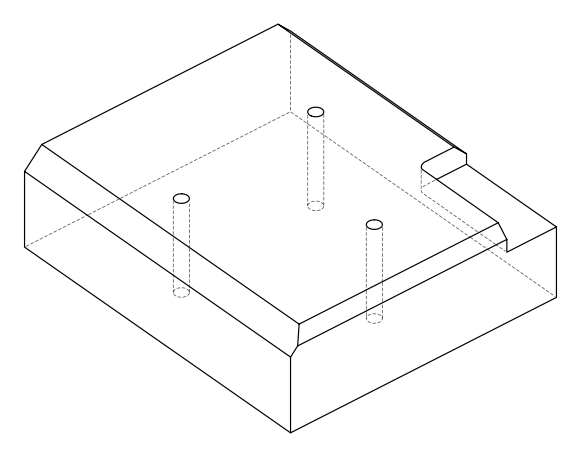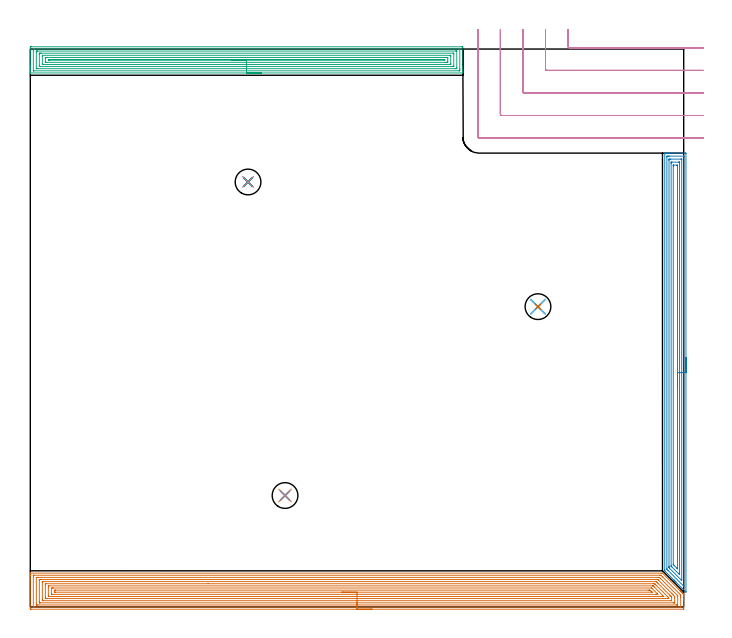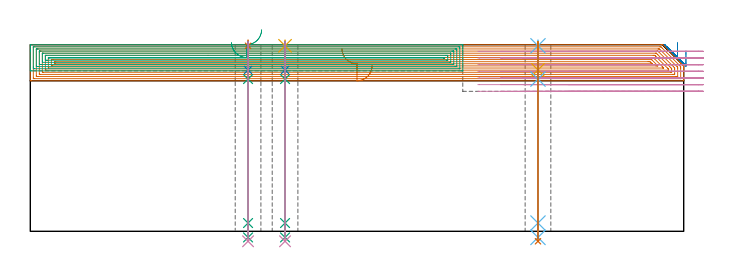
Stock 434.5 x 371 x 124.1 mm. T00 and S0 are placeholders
(PLAN: 16 operations, 11 tool changes, 75.5 min)
(1 AREA_MILL | FG_CHAMFER_SURFACE | UGT0205_001 | 31.31 min | 125125 mm3)
(2 AREA_MILL_1 | FG_CHAMFER_SURFACE_1 | UGT0205_001 | 11.73 min | 28793 mm3)
(3 AREA_MILL_2 | FG_CHAMFER_SURFACE_2 | UGT0205_001 | 16.31 min | 44685 mm3)
(4 MILL_CORNER_NOTCH_RECTANGULAR | CORNER_NOTCH_RECTANGULAR | UGT0201_094 | Follow Part, ap 5, ae 75% | 12.37 min | 312498 mm3)
(5 SPOT_DRILL | STEP1HOLE | NXT0321_9005460120000 | 0.03 min | 3 mm3)
(6 SPOT_DRILL_1 | STEP1HOLE_1 | NXT0321_9005460120000 | 0.03 min | 7 mm3)
(7 SPOT_DRILL_2 | STEP1HOLE_2 | NXT0321_9005460120000 | 0.03 min | 4 mm3)
(8 DRILL_BLIND_HOLE_INTO_CENTER | STEP1HOLE | NXT0301_083 | 0.08 min | 1502 mm3)
(9 GUN_DRILL_THROUGH_HOLE | STEP1HOLE | UGT0307_008 | 0.61 min | 10287 mm3)
(10 DRILL_TO_ENLARGE_THROUGH_HOLE | STEP1HOLE | UGT0301_242 | 0.53 min | 16648 mm3)
(11 DRILL_BLIND_HOLE_INTO_CENTER_1 | STEP1HOLE_1 | NXT0301_083 | 0.08 min | 1507 mm3)
(12 GUN_DRILL_THROUGH_HOLE_1 | STEP1HOLE_1 | UGT0307_008 | 0.61 min | 10278 mm3)
(13 DRILL_TO_ENLARGE_THROUGH_HOLE_1 | STEP1HOLE_1 | UGT0301_242 | 0.53 min | 16658 mm3)
(14 DRILL_BLIND_HOLE_INTO_CENTER_2 | STEP1HOLE_2 | NXT0301_083 | 0.08 min | 1511 mm3)
(15 GUN_DRILL_THROUGH_HOLE_2 | STEP1HOLE_2 | UGT0307_008 | 0.61 min | 10284 mm3)
(16 DRILL_TO_ENLARGE_THROUGH_HOLE_2 | STEP1HOLE_2 | UGT0301_242 | 0.53 min | 16645 mm3)
(TOOL UGT0205_001 | Chamfer Mill 20 x 3 x 45 deg. | D20 FL50 Z2)
(TOOL UGT0201_094 | End mill 20 mm | D20 FL38 Z4)
(TOOL NXT0321_9005460120000 | NC Spot Drill, 142deg, 12mm, Carbide, Uncoated | D12 PA142 FL30 Z2)
(TOOL NXT0301_083 | Carbide Drill 11.2mm [860.1-1120-056A1-MM 2214] | D11.2 PA140 FL72 Z2)
(TOOL UGT0307_008 | Gun Drill 11 mm | D11 PA130 FL24 Z1)
(TOOL UGT0301_242 | Twist Drill 17.1 mm | D17.1 PA118 FL130 Z2)
(OP 1 AREA_MILL)
G17 G21 G94 G90
T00 M6
G54
G17 G0 G90 X227.25 Y-1.5 S1061 M3
G43 Z134.1 H0
Z110.1
G94 G1 X227.212 Z109.228 F250.
X227.098 Z108.364
X226.909 Z107.512
X226.647 Z106.68
X226.313 Z105.874
X225.91 Z105.1
X225.442 Z104.364
X224.91 Z103.672
X224.321 Z103.029
X223.678 Z102.44
X222.986 Z101.908
X222.25 Z101.44
X221.476 Z101.037
X220.67 Z100.703
X219.838 Z100.441
X218.986 Z100.252
X218.122 Z100.138
X217.25 Z100.1
X0.618
X0.224 Y-1.496 Z100.102
X0.01 Y-1.492 Z100.106
X0. Y-1.275 Z100.322
Y18.736 Z120.331
Y21.117 Z122.712
Y21.795 Z123.394
Y22.119 Z123.718
X0.007 Y22.48 Z124.071
X0.009 Y22.497 Z124.088
X0.171 Y22.5 Z124.1
X419.589
X420.395 Y22.494 Z124.092
X420.454 Y22.446 Z124.046
X431.96 Y10.942 Z112.538
X432.096 Y10.805 Z112.403
X432.263 Y10.638 Z112.236
X432.402 Y10.5 Z112.096
X432.542 Y10.359 Z111.957
X432.701 Y10.2 Z111.798
X432.845 Y10.058 Z111.653
X432.989 Y9.912 Z111.51
X433.139 Y9.762 Z111.36
X433.287 Y9.615 Z111.211
X433.436 Y9.465 Z111.063
X433.577 Y9.324 Z110.922
X433.729 Y9.173 Z110.768
X433.882 Y9.019 Z110.617
X434.015 Y8.886 Z110.483
X434.172 Y8.73 Z110.325
X434.329 Y8.572 Z110.17
X434.49 Y8.411 Z110.008
X434.496 Y8.4 Z109.998
X434.5 Y8.392 Z109.989
Y8.34 Z109.939
Y7.639 Z109.238
Y6.961 Z108.556
Y5.737 Z107.334
Y5.191 Z106.786
Y4.58 Z106.175
Y-1.002 Z100.595
X434.498 Y-1.277 Z100.32
X434.49 Y-1.492 Z100.106
X434.274 Y-1.499 Z100.099
X217.25 Y-1.5 Z100.1
Y-0.086 Z101.514
X2.404 Y-0.085 Z101.515
X2.371
X2.01 Y-0.07 Z101.53
X2.006 Y0.039 Z101.639
X2.001 Y0.282 Z101.882
Y20.632 Z122.232
X2.008 Y21.033 Z122.633
X2.01 Y21.08 Z122.68
X2.029 Y21.082 Z122.682
X2.081 Y21.084 Z122.684
X2.189 Y21.085 Z122.685
X2.404 Y21.086 Z122.686
X418.728 Y21.085 Z122.685
X419.158 Y21.079 Z122.679
X419.371 Y21.067 Z122.667
X419.589 Y20.857 Z122.457
X420.218 Y20.232 Z121.832
X420.482 Y19.968 Z121.568
X432.096 Y8.354 Z109.954
X432.347 Y8.097 Z109.697
X432.469 Y7.97 Z109.57
X432.49 Y7.846 Z109.446
X432.498 Y7.447 Z109.047
X432.499 Y6.961 Z108.561
X432.5 Y6.56 Z108.16
X432.499 Y0.368 Z101.968
X432.492 Y-0.033 Z101.567
X432.49 Y-0.08 Z101.52
X432.471 Y-0.082 Z101.518
X432.419 Y-0.084 Z101.516
X432.311 Y-0.085 Z101.515
X432.096 Y-0.086 Z101.514
X217.25
Y1.328 Z102.928
X5.084 Y1.329 Z102.929
X4.517 Y1.33 Z102.93
X4.191 Y1.333 Z102.933
X4.083 Y1.335 Z102.935
X4.01 Y1.343 Z102.943
X4.006 Y1.463 Z103.063
X4.002 Y1.652 Z103.252
X4. Y1.841 Z103.441
X4.001 Y19.536 Z121.136
X4.004 Y19.6 Z121.2
X4.01 Y19.649 Z121.249
X4.015 Y19.665 Z121.265
X4.029 Y19.666 Z121.266
X4.191 Y19.669 Z121.269
X4.758 Y19.671 Z121.271
X5.084
X417.476
X417.802 Y19.668 Z121.268
X418.129 Y19.664 Z121.264
X418.331 Y19.658 Z121.258
X418.696 Y19.305 Z120.905
X430.154 Y7.846 Z109.446
X430.309 Y7.689 Z109.289
X430.483 Y7.506 Z109.106
X430.494 Y7.15 Z108.75
X430.498 Y6.961 Z108.561
X430.5 Y6.772 Z108.372
X430.499 Y1.464 Z103.064
X430.496 Y1.4 Z103.
X430.49 Y1.351 Z102.951
X430.485 Y1.335 Z102.935
X430.471 Y1.334 Z102.934
X430.309 Y1.331 Z102.931
X429.742 Y1.329 Z102.929
X429.416 Y1.328 Z102.928
X217.25
Y2.743 Z104.343
X6.663
X6.114 Y2.745 Z104.345
X6.058 Y2.746 Z104.346
X6.02 Y2.749 Z104.349
X6.01 Y2.756 Z104.356
X6.008 Y2.778 Z104.378
X6.003 Y2.985 Z104.585
X6. Y3.4 Z105.
Y17.578 Z119.178
X6.004 Y18.009 Z119.609
X6.008 Y18.225 Z119.825
X6.01 Y18.247 Z119.847
X6.029 Y18.25 Z119.85
X6.088 Y18.254 Z119.854
X6.186 Y18.256 Z119.856
X6.871 Y18.257 Z119.857
X7.079
X416.223
X416.909 Y18.256 Z119.856
X417.12 Y18.254 Z119.854
X417.283 Y18.25 Z119.85
X417.624 Y17.921 Z119.521
X417.802 Y17.748 Z119.348
X426.736 Y8.816 Z110.416
X427.629 Y7.921 Z109.521
X427.7 Y7.846 Z109.446
X428.492 Y6.99 Z108.59
X428.496 Y6.961 Z108.561
X428.5 Y6.098 Z107.698
Y3.422 Z105.022
X428.496 Y2.99 Z104.59
X428.492 Y2.775 Z104.375
X428.49 Y2.753 Z104.353
X428.471 Y2.75 Z104.35
X428.412 Y2.746 Z104.346
X428.314 Y2.744 Z104.344
X427.629 Y2.743 Z104.343
X427.421
X217.25
Y4.157 Z105.757
X8.658
X8.012 Y4.164 Z105.764
X8.008 Y4.214 Z105.814
X8.005 Y4.307 Z105.907
X8. Y4.958 Z106.558
Y5.191 Z106.791
X8.001 Y16.693 Z118.293
X8.003 Y16.775 Z118.375
X8.006 Y16.815 Z118.415
X8.009 Y16.83 Z118.43
X8.054 Y16.836 Z118.436
X8.355 Y16.841 Z118.441
X8.507 Y16.843 Z118.443
X415.865 Y16.842 Z118.442
X416.016 Y16.841 Z118.441
X416.166 Y16.837 Z118.437
X416.257 Y16.833 Z118.433
X416.306 Y16.788 Z118.388
X416.405 Y16.693 Z118.293
X416.909 Y16.193 Z117.793
X417.293 Y15.809 Z117.409
X425.256 Y7.846 Z109.446
X425.842 Y7.255 Z108.855
X426.122 Y6.961 Z108.561
X426.37 Y6.692 Z108.292
X426.49 Y6.552 Z108.152
X426.494 Y6.472 Z108.072
X426.499 Y6.311 Z107.911
Y4.307 Z105.907
X426.497 Y4.225 Z105.825
X426.494 Y4.185 Z105.785
X426.491 Y4.17 Z105.77
X426.446 Y4.164 Z105.764
X426.145 Y4.159 Z105.759
X425.993 Y4.157 Z105.757
X217.25
Y5.571 Z107.171
X10.954 Y5.572 Z107.172
X10.444 Y5.574 Z107.174
X10.054 Y5.578 Z107.178
X10.01 Y5.582 Z107.182
X10.004 Y5.627 Z107.227
X10.001 Y6.076 Z107.676
X10. Y6.516 Z108.116
Y14.479 Z116.079
X10.002 Y14.924 Z116.524
X10.005 Y15.359 Z116.959
X10.01 Y15.42 Z117.02
X10.063 Y15.423 Z117.023
X10.189 Y15.426 Z117.026
X10.444 Y15.428 Z117.028
X118.22 Y15.429 Z117.029
X414.229
X414.614 Y15.428 Z117.028
X415.122 Y15.423 Z117.023
X415.193 Y15.422 Z117.022
X415.231 Y15.41 Z117.01
X415.269 Y15.374 Z116.974
X415.424 Y15.224 Z116.824
X415.728 Y14.924 Z116.524
X416.016 Y14.637 Z116.237
X423.691 Y6.961 Z108.561
X424.056 Y6.595 Z108.195
X424.311 Y6.331 Z107.931
X424.434 Y6.2 Z107.8
X424.49 Y6.137 Z107.737
X424.492 Y6.076 Z107.676
X424.495 Y5.641 Z107.241
X424.49 Y5.58 Z107.18
X424.437 Y5.577 Z107.177
X424.311 Y5.574 Z107.174
X424.056 Y5.572 Z107.172
X217.25 Y5.571 Z107.171
Y6.985 Z108.585
X12.206 Y6.986 Z108.586
X12.034 Y6.992 Z108.592
X12.01 Y7.048 Z108.648
X12.007 Y7.071 Z108.671
X12.001 Y7.188 Z108.788
Y13.154 Z114.754
X12.002 Y13.381 Z114.981
X12.009 Y13.612 Z115.212
X12.024 Y14.008 Z115.608
X12.231 Y14.014 Z115.614
X12.256
X413.795
X414.012 Y14.012 Z115.612
X414.12 Y14.01 Z115.61
X414.17 Y14.008 Z115.608
X414.229 Y13.964 Z115.564
X415.048 Y13.154 Z114.754
X415.122 Y13.081 Z114.681
X420.482 Y7.72 Z109.32
X421.129 Y7.062 Z108.662
X421.197 Y6.992 Z108.592
X421.11 Y6.99 Z108.59
X420.901 Y6.987 Z108.587
X420.482 Y6.985 Z108.585
X217.25
Y8.4 Z110.
X14.911
X14.349 Y8.403 Z110.003
X14.018 Y8.407 Z110.007
X14.001 Y8.73 Z110.33
X14. Y8.748 Z110.348
X14.001 Y12.286 Z113.886
X14.018 Y12.593 Z114.193
X14.579 Y12.598 Z114.198
X14.911 Y12.6 Z114.2
X15.47
X413.002
X413.085 Y12.599 Z114.199
X413.126 Y12.597 Z114.197
X413.142 Y12.594 Z114.194
X413.177 Y12.565 Z114.165
X413.336 Y12.416 Z114.016
X417.022 Y8.73 Z110.33
X417.132 Y8.617 Z110.217
X417.334 Y8.408 Z110.008
X417.238 Y8.404 Z110.004
X416.909 Y8.401 Z110.001
X416.35 Y8.4 Z110.
X416.016
X217.25
Y9.814 Z111.414
X16.698 Y9.815 Z111.415
X16.495 Y9.816 Z111.416
X16.013 Y9.821 Z111.421
X16.003 Y10.303 Z111.903
X16.004 Y10.5 Z112.1
X16.012 Y11.179 Z112.779
X16.698 Y11.185 Z112.785
X16.899 Y11.186 Z112.786
X410.856
X411.549 Y11.185 Z112.785
X411.752 Y11.184 Z112.784
X412.091 Y11.179 Z112.779
X412.442 Y10.851 Z112.451
X412.801 Y10.5 Z112.1
X413.336 Y9.968 Z111.568
X413.445 Y9.855 Z111.455
X413.462 Y9.835 Z111.435
X413.471 Y9.821 Z111.421
X413.459 Y9.82 Z111.42
X413.336 Y9.816 Z111.416
X413.135 Y9.814 Z111.414
X217.25
X216.378 Z111.452
X215.514 Z111.566
X214.662 Z111.754
X213.83 Z112.017
X213.024 Z112.351
X212.25 Z112.753
X211.514 Z113.222
X210.822 Z113.753
X210.179 Z114.343
X209.59 Z114.986
X209.058 Z115.678
X208.59 Z116.414
X208.187 Z117.188
X207.853 Z117.994
X207.591 Z118.826
X207.402 Z119.677
X207.288 Z120.542
X207.25 Z121.414
G0 Z134.1
M5
M2
(OP 2 AREA_MILL_1)
G17 G21 G94 G90
T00 M6
G54
G17 G0 G90 X436. Y165.85 S1061 M3
G43 Z134.1 H0
Z120.
G94 G1 Y165.812 Z119.128 F250.
Y165.698 Z118.264
Y165.509 Z117.412
Y165.247 Z116.58
Y164.913 Z115.774
Y164.51 Z115.
Y164.041 Z114.264
Y163.51 Z113.572
Y162.921 Z112.929
Y162.278 Z112.34
Y161.586 Z111.808
Y160.85 Z111.34
Y160.076 Z110.937
Y159.27 Z110.603
Y158.438 Z110.341
Y157.586 Z110.152
Y156.722 Z110.038
Y155.85 Z110.
Y9.909
X435.997 Y9.908 Z110.003
X435.816 Y10.084 Z110.183
X435.774 Y10.126 Z110.226
X429.555 Y16.344 Z116.443
X429.39 Y16.507 Z116.604
X429.23 Y16.668 Z116.767
X429.108 Y16.791 Z116.89
X428.95 Y16.948 Z117.045
X428.797 Y17.102 Z117.201
X428.661 Y17.238 Z117.337
X428.51 Y17.388 Z117.486
X428.363 Y17.536 Z117.635
X428.214 Y17.685 Z117.784
X428.069 Y17.829 Z117.926
X427.929 Y17.97 Z118.069
X427.767 Y18.132 Z118.231
X427.629 Y18.269 Z118.367
X422.343 Y23.556 Z123.656
X421.957 Y23.945 Z124.042
X421.907 Y23.999 Z124.092
X421.9 Y24.839 Z124.1
Y301.616
X421.901 Y301.794 Z124.09
X422.265 Y301.8 Z123.735
X422.5 Z123.5
X423.224 Z122.771
X424.467 Z121.53
X425.867 Z120.129
X435.557 Z110.441
X435.819 Y301.797 Z110.179
X435.992 Y301.79 Z110.006
X435.999 Y301.614 Z109.999
X436. Y155.85 Z110.
X434.586 Z111.414
X434.585 Y14.108 Z111.415
X434.583 Y13.815 Z111.417
X434.581 Y13.781 Z111.419
X434.58 Y13.78 Z111.42
X434.567 Y13.789 Z111.433
X434.525 Y13.827 Z111.475
X434.485 Y13.865 Z111.515
X434.242 Y14.108 Z111.758
X424.105 Y24.246 Z121.895
X423.517 Y24.839 Z122.483
X423.321 Y25.045 Z122.679
X423.315 Y25.734 Z122.685
Y299.289
X423.316 Y299.38 Z122.684
X423.321 Y299.772 Z122.679
X423.7 Y299.791 Z122.3
X424.105 Y299.797 Z121.895
X424.573 Y299.8 Z121.427
X424.986 Z121.014
X434.489 Y299.799 Z111.511
X434.523 Y299.797 Z111.477
X434.559 Y299.791 Z111.441
X434.579 Y299.786 Z111.421
X434.58 Y299.758 Z111.42
X434.585 Y299.473 Z111.415
X434.586 Y155.85 Z111.414
X433.172 Z112.828
X433.171 Y18.318 Z112.829
X433.168 Y17.685 Z112.832
X433.167 Y17.648 Z112.833
X433.166 Y17.645 Z112.834
X433.118 Y17.685 Z112.882
X432.914 Y17.886 Z113.086
X424.986 Y25.814 Z121.014
X424.788 Y26.02 Z121.212
X424.741 Y26.07 Z121.259
X424.736 Y26.193 Z121.264
X424.732 Y26.366 Z121.268
X424.729 Y26.628 Z121.271
Y26.889
Y296.959
X424.731 Y297.592 Z121.269
X424.733 Y297.722 Z121.267
X424.735 Y297.779 Z121.265
X424.789 Y297.792 Z121.211
X424.986 Y297.795 Z121.014
X425.662 Y297.8 Z120.338
X425.867 Z120.133
X432.71 Y297.799 Z113.29
X432.914 Y297.796 Z113.086
X433.118 Y297.79 Z112.882
X433.165 Y297.786 Z112.835
X433.167 Y297.748 Z112.833
X433.17 Y297.679 Z112.83
X433.171 Y297.592 Z112.829
X433.172 Y297.33 Z112.828
Y155.85
X431.757 Z114.243
X431.756 Y22.437 Z114.244
X431.755 Y22.156 Z114.245
X431.75 Y21.549 Z114.25
X431.152 Y22.101 Z114.848
X431.093 Y22.156 Z114.907
X426.621 Y26.628 Z119.379
X426.49 Y26.76 Z119.51
X426.219 Y27.04 Z119.781
X426.149 Y27.114 Z119.851
X426.147 Y27.128 Z119.853
X426.145 Y27.165 Z119.855
X426.143 Y27.242 Z119.857
Y294.909
X426.145 Y295.521 Z119.855
X426.149 Y295.728 Z119.851
X426.151 Y295.79 Z119.849
X426.2 Y295.793 Z119.8
X426.309 Y295.796 Z119.691
X426.748 Y295.8 Z119.252
X431.152 Z114.848
X431.591 Y295.796 Z114.409
X431.7 Y295.793 Z114.3
X431.748 Y295.79 Z114.252
X431.751 Y295.754 Z114.249
X431.753 Y295.656 Z114.247
X431.757 Y295.19 Z114.243
Y155.85
X430.343 Z115.657
Y25.661
X430.342 Y25.588 Z115.658
X430.337 Y25.443 Z115.663
X430.334 Y25.374 Z115.666
X430.316 Y25.389 Z115.684
X430.271 Y25.43 Z115.729
X429.965 Y25.734 Z116.035
X428.176 Y27.522 Z117.824
X427.629 Y28.073 Z118.371
X427.589 Y28.117 Z118.411
X427.571 Y28.139 Z118.429
X427.564 Y28.199 Z118.436
X427.559 Y28.344 Z118.441
X427.558 Y28.416 Z118.442
X427.557 Y293.266 Z118.443
X427.558 Y293.412 Z118.442
X427.562 Y293.704 Z118.438
X427.564 Y293.783 Z118.436
X427.569 Y293.791 Z118.431
X427.587 Y293.794 Z118.413
X427.629 Y293.797 Z118.371
X427.841 Y293.8 Z118.159
X429.602 Z116.398
X430.271 Y293.796 Z115.729
X430.315 Y293.794 Z115.685
X430.334 Y293.791 Z115.666
X430.337 Y293.631 Z115.663
X430.342 Y293.339 Z115.658
X430.343 Y293.194 Z115.657
Y293.121
Y155.85
Y154.978 Z115.695
Y154.113 Z115.809
Y153.262 Z115.998
Y152.43 Z116.26
Y151.624 Z116.594
Y150.85 Z116.997
Y150.114 Z117.465
Y149.422 Z117.996
Y148.779 Z118.586
Y148.19 Z119.229
Y147.658 Z119.921
Y147.19 Z120.657
Y146.787 Z121.431
Y146.453 Z122.237
Y146.191 Z123.069
Y146.002 Z123.92
Y145.888 Z124.785
Y145.85 Z125.657
G0 Z134.1
M5
M2
(OP 3 AREA_MILL_2)
G17 G21 G94 G90
T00 M6
G54
G17 G0 G90 X153.8 Y355.1 S1061 M3
G43 Z134.1 H0
G94 G1 X153.762 Z133.228 F250.
X153.648 Z132.363
X153.459 Z131.512
X153.197 Z130.68
X152.863 Z129.874
X152.46 Z129.1
X151.992 Z128.364
X151.46 Z127.672
X150.871 Z127.029
X150.228 Z126.44
X149.536 Z125.908
X148.8 Z125.44
X148.026 Z125.037
X147.22 Z124.703
X146.388 Z124.441
X145.537 Z124.252
X144.672 Z124.138
X143.8 Z124.1
X0.156
X0.01 Y355.102 Z124.088
X0.002 Y355.23 Z123.963
X0. Y355.363 Z123.836
Y355.741 Z123.458
Y356.353 Z122.842
Y358.411 Z120.786
Y358.981 Z120.213
Y359.572 Z119.623
Y371.838 Z107.359
X0.003 Y372.123 Z107.074
X0.01 Y372.492 Z106.705
X0.222 Y372.497 Z106.702
X0.602 Y372.5 Z106.7
X286.998 Y372.499 Z106.701
X287.378 Y372.497 Z106.702
X287.59 Y372.492 Z106.705
X287.6 Y372.123 Z107.074
Y358.981 Z120.213
Y357.535 Z121.662
Y356.353 Z122.842
Y355.741 Z123.458
Y355.363 Z123.836
X287.598 Y355.23 Z123.963
X287.59 Y355.102 Z124.088
X287.444 Y355.1 Z124.1
X143.8
Y356.514 Z122.686
X2.386 Y356.515 Z122.685
X2.221 Y356.516 Z122.684
X2.043 Y356.521 Z122.679
X2.009 Y356.523 Z122.677
X2.005 Y356.548 Z122.652
X2.002 Y356.575 Z122.625
X2. Y356.732 Z122.468
Y369.874 Z109.326
X2.003 Y370.371 Z108.829
X2.009 Y370.742 Z108.458
X2.032 Y371.079 Z108.121
X2.386 Y371.084 Z108.116
X2.551 Y371.085 Z108.115
X285.214
X285.379 Y371.084 Z108.116
X285.557 Y371.079 Z108.121
X285.591 Y371.077 Z108.123
X285.595 Y371.053 Z108.147
X285.598 Y371.025 Z108.175
X285.6 Y370.868 Z108.332
Y357.726 Z121.474
X285.597 Y357.229 Z121.971
X285.591 Y356.858 Z122.342
X285.568 Y356.521 Z122.679
X285.214 Y356.516 Z122.684
X285.049 Y356.515 Z122.685
X143.8 Y356.514 Z122.686
Y357.928 Z121.272
X5.063 Y357.929 Z121.271
X4.347 Y357.932 Z121.268
X4.171 Y357.936 Z121.264
X4.01 Y357.944 Z121.256
X4.005 Y358.105 Z121.095
X4.001 Y358.272 Z120.928
X4. Y368.786 Z110.414
X4.005 Y369.495 Z109.705
X4.007 Y369.656 Z109.544
X4.171 Y369.665 Z109.535
X4.884 Y369.67 Z109.53
X5.063 Y369.671 Z109.529
X282.537
X283.253 Y369.668 Z109.532
X283.429 Y369.664 Z109.536
X283.59 Y369.656 Z109.544
X283.595 Y369.495 Z109.705
X283.599 Y369.328 Z109.872
X283.6 Y358.814 Z120.386
X283.595 Y358.105 Z121.095
X283.593 Y357.944 Z121.256
X283.429 Y357.936 Z121.264
X282.716 Y357.93 Z121.27
X282.537 Y357.929 Z121.271
X143.8 Y357.928 Z121.272
Y359.343 Z119.857
X6.479
X6.128 Y359.347 Z119.853
X6.064 Y359.35 Z119.85
X6.01 Y359.358 Z119.842
X6. Y359.857 Z119.343
X6.001 Y367.743 Z111.457
X6.01 Y368.158 Z111.042
X6.018 Y368.251 Z110.949
X6.149 Y368.254 Z110.946
X6.324 Y368.256 Z110.944
X6.847 Y368.257 Z110.943
X7.215
X281.121
X281.472 Y368.253 Z110.947
X281.536 Y368.25 Z110.95
X281.59 Y368.242 Z110.958
X281.6 Y367.743 Z111.457
X281.599 Y359.857 Z119.343
X281.59 Y359.442 Z119.758
X281.582 Y359.349 Z119.851
X281.451 Y359.346 Z119.854
X281.276 Y359.344 Z119.856
X280.753 Y359.343 Z119.857
X280.385
X143.8
Y360.757 Z118.443
X8.608
X8.195 Y360.764 Z118.436
X8.01 Y360.775 Z118.425
X8.008 Y360.882 Z118.318
X8.001 Y361.353 Z117.847
Y365.99 Z113.21
X8.003 Y366.607 Z112.593
X8.01 Y366.816 Z112.384
X8.016 Y366.837 Z112.363
X8.036 Y366.839 Z112.361
X8.089 Y366.841 Z112.359
X8.198 Y366.842 Z112.358
X278.992 Y366.843 Z112.357
X279.405 Y366.836 Z112.364
X279.59 Y366.825 Z112.375
X279.593 Y366.718 Z112.482
X279.599 Y366.247 Z112.953
Y361.61 Z117.59
X279.597 Y360.993 Z118.207
X279.59 Y360.784 Z118.416
X279.584 Y360.763 Z118.437
X279.564 Y360.761 Z118.439
X279.511 Y360.759 Z118.441
X279.402 Y360.758 Z118.442
X143.8 Y360.757 Z118.443
Y362.171 Z117.029
X10.736
X10.416 Y362.173 Z117.027
X10.096 Y362.176 Z117.024
X10.014 Y362.178 Z117.022
X10.008 Y362.241 Z116.959
X10.003 Y362.35 Z116.85
X10.001 Y362.486 Z116.714
X10. Y364.647 Z114.553
X10.003 Y365.114 Z114.086
X10.006 Y365.318 Z113.882
X10.01 Y365.414 Z113.786
X10.102 Y365.422 Z113.778
X10.416 Y365.426 Z113.774
X10.988 Y365.429 Z113.771
X11.308
X276.864
X277.184 Y365.427 Z113.773
X277.504 Y365.424 Z113.776
X277.586 Y365.422 Z113.778
X277.592 Y365.359 Z113.841
X277.597 Y365.25 Z113.95
X277.599 Y365.114 Z114.086
X277.6 Y362.953 Z116.247
X277.597 Y362.486 Z116.714
X277.594 Y362.282 Z116.918
X277.59 Y362.186 Z117.014
X277.498 Y362.178 Z117.022
X277.184 Y362.174 Z117.026
X276.612 Y362.171 Z117.029
X276.292
X143.8
Y363.585 Z115.615
X12.865 Y363.586 Z115.614
X12.638 Y363.587 Z115.613
X12.201 Y363.592 Z115.608
X12.01 Y363.609 Z115.591
X12.004 Y363.8 Z115.4
X12.005 Y363.898 Z115.302
X12.01 Y363.995 Z115.205
X12.017 Y364.008 Z115.192
X12.037 Y364.011 Z115.189
X12.091 Y364.013 Z115.187
X12.201 Y364.014 Z115.186
X12.428 Y364.015 Z115.185
X274.735 Y364.014 Z115.186
X275.172 Y364.011 Z115.189
X275.399 Y364.008 Z115.192
X275.59 Y363.991 Z115.209
X275.596 Y363.8 Z115.4
X275.595 Y363.702 Z115.498
X275.59 Y363.605 Z115.595
X275.583 Y363.592 Z115.608
X275.563 Y363.589 Z115.611
X275.509 Y363.587 Z115.613
X275.399 Y363.586 Z115.614
X275.172 Y363.585 Z115.615
X143.8
X142.928 Z115.653
X142.064 Z115.767
X141.212 Z115.955
X140.38 Z116.218
X139.574 Z116.552
X138.8 Z116.954
X138.064 Z117.423
X137.372 Z117.954
X136.729 Z118.544
X136.14 Z119.187
X135.609 Z119.879
X135.14 Z120.615
X134.737 Z121.389
X134.403 Z122.194
X134.141 Z123.027
X133.952 Z123.878
X133.838 Z124.743
X133.8 Z125.615
G0 Z134.1
M5
M2
(OP 4 MILL_CORNER_NOTCH_RECTANGULAR)
G17 G21 G94 G90
T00 M6
G54
G17 G0 G90 X357.6 Y384. S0 M3
G43 Z134.1 H0
Z119.671
G94 G1 Y381. F250.
Y372.794 F500.
G3 X358.594 Y371.8 R1.
G1 X444.468
X447.468 F250.
G0 Z134.1
X342.6 Y384.
Z119.671
G1 Y381.
Y357.794 F500.
G3 X343.594 Y356.8 R1.
G1 X444.5
X447.5 F250.
G0 Z134.1
X327.6 Y384.
Z119.671
G1 Y381.
Y342.795 F500.
G3 X328.595 Y341.8 R1.
G1 X444.5
X447.5 F250.
G0 Z134.1
X312.6 Y384.
Z119.671
G1 Y381.
Y327.795 F500.
G3 X313.595 Y326.8 R1.
G1 X444.5
X447.5 F250.
G0 Z134.1
X297.6 Y384.
Z119.671
G1 Y381.
Y312.795 F500.
G3 X298.595 Y311.8 R1.
G1 X444.5
X447.5 F250.
G0 Z134.1
X357.6 Y384.
Z115.243
G1 Y381.
Y372.794 F500.
G3 X358.594 Y371.8 R1.
G1 X444.468
X447.468 F250.
G0 Z134.1
X342.6 Y384.
Z115.243
G1 Y381.
Y357.794 F500.
G3 X343.594 Y356.8 R1.
G1 X444.5
X447.5 F250.
G0 Z134.1
X327.6 Y384.
Z115.243
G1 Y381.
Y342.795 F500.
G3 X328.595 Y341.8 R1.
G1 X444.5
X447.5 F250.
G0 Z134.1
X312.6 Y384.
Z115.243
G1 Y381.
Y327.795 F500.
G3 X313.595 Y326.8 R1.
G1 X444.5
X447.5 F250.
G0 Z134.1
X297.6 Y384.
Z115.243
G1 Y381.
Y312.795 F500.
G3 X298.595 Y311.8 R1.
G1 X444.5
X447.5 F250.
G0 Z134.1
X357.6 Y384.
Z110.814
G1 Y381.
Y372.794 F500.
G3 X358.594 Y371.8 R1.
G1 X444.468
X447.468 F250.
G0 Z134.1
X342.6 Y384.
Z110.814
G1 Y381.
Y357.794 F500.
G3 X343.594 Y356.8 R1.
G1 X444.5
X447.5 F250.
G0 Z134.1
X327.6 Y384.
Z110.814
G1 Y381.
Y342.795 F500.
G3 X328.595 Y341.8 R1.
G1 X444.5
X447.5 F250.
G0 Z134.1
X312.6 Y384.
Z110.814
G1 Y381.
Y327.795 F500.
G3 X313.595 Y326.8 R1.
G1 X444.5
X447.5 F250.
G0 Z134.1
X297.6 Y384.
Z110.814
G1 Y381.
Y312.795 F500.
G3 X298.595 Y311.8 R1.
G1 X444.5
X447.5 F250.
G0 Z134.1
X357.6 Y384.
Z106.386
G1 Y381.
Y372.794 F500.
G3 X358.594 Y371.8 R1.
G1 X444.468
X447.468 F250.
G0 Z134.1
X342.6 Y384.
Z106.386
G1 Y381.
Y357.794 F500.
G3 X343.594 Y356.8 R1.
G1 X444.5
X447.5 F250.
G0 Z134.1
X327.6 Y384.
Z106.386
G1 Y381.
Y342.794 F500.
G3 X328.594 Y341.8 R1.
G1 X444.5
X447.5 F250.
G0 Z134.1
X312.6 Y384.
Z106.386
G1 Y381.
Y327.795 F500.
G3 X313.595 Y326.8 R1.
G1 X444.5
X447.5 F250.
G0 Z134.1
X297.6 Y384.
Z106.386
G1 Y381.
Y312.795 F500.
G3 X298.595 Y311.8 R1.
G1 X444.5
X447.5 F250.
G0 Z134.1
X357.6 Y384.
Z101.957
G1 Y381.
Y372.794 F500.
G3 X358.594 Y371.8 R1.
G1 X444.468
X447.468 F250.
G0 Z134.1
X342.6 Y384.
Z101.957
G1 Y381.
Y357.794 F500.
G3 X343.594 Y356.8 R1.
G1 X444.5
X447.5 F250.
G0 Z134.1
X327.6 Y384.
Z101.957
G1 Y381.
Y342.794 F500.
G3 X328.594 Y341.8 R1.
G1 X444.5
X447.5 F250.
G0 Z134.1
X312.6 Y384.
Z101.957
G1 Y381.
Y327.795 F500.
G3 X313.595 Y326.8 R1.
G1 X444.5
X447.5 F250.
G0 Z134.1
X297.6 Y384.
Z101.957
G1 Y381.
Y312.795 F500.
G3 X298.595 Y311.8 R1.
G1 X444.5
X447.5 F250.
G0 Z134.1
X357.6 Y384.
Z97.529
G1 Y381.
Y372.794 F500.
G3 X358.594 Y371.8 R1.
G1 X444.468
X447.468 F250.
G0 Z134.1
X342.6 Y384.
Z97.529
G1 Y381.
Y357.794 F500.
G3 X343.594 Y356.8 R1.
G1 X444.5
X447.5 F250.
G0 Z134.1
X327.6 Y384.
Z97.529
G1 Y381.
Y342.795 F500.
G3 X328.595 Y341.8 R1.
G1 X444.5
X447.5 F250.
G0 Z134.1
X312.6 Y384.
Z97.529
G1 Y381.
Y327.795 F500.
G3 X313.595 Y326.8 R1.
G1 X444.5
X447.5 F250.
G0 Z134.1
X297.6 Y384.
Z97.529
G1 Y381.
Y312.795 F500.
G3 X298.595 Y311.8 R1.
G1 X444.5
X447.5 F250.
G0 Z134.1
X357.6 Y384.
Z93.1
G1 Y381.
Y372.794 F500.
G3 X358.594 Y371.8 R1.
G1 X444.468
X447.468 F250.
G0 Z134.1
X342.6 Y384.
Z93.1
G1 Y381.
Y357.794 F500.
G3 X343.594 Y356.8 R1.
G1 X444.5
X447.5 F250.
G0 Z134.1
X327.6 Y384.
Z93.1
G1 Y381.
Y342.795 F500.
G3 X328.595 Y341.8 R1.
G1 X444.5
X447.5 F250.
G0 Z134.1
X312.6 Y384.
Z93.1
G1 Y381.
Y327.795 F500.
G3 X313.595 Y326.8 R1.
G1 X444.5
X447.5 F250.
G0 Z134.1
X297.6 Y384.
Z93.1
G1 Y381.
Y312.795 F500.
G3 X298.595 Y311.8 R1.
G1 X444.5
X447.5 F250.
G0 Z134.1
M5
M2
(OP 5 SPOT_DRILL)
G17 G21 G94 G90
T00 M6
G54
G17 G0 G90 X169.4 Y74.1 S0 M3
G43 Z134.1 H0
G94 G81 G98 Z123.364 F250. R127.1
G80
M5
M2
(OP 6 SPOT_DRILL_1)
G17 G21 G94 G90
T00 M6
G54
G17 G0 G90 X337.6 Y199.7 S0 M3
G43 Z134.1 H0
G94 G81 G98 Z123.364 F250. R127.1
G80
M5
M2
(OP 7 SPOT_DRILL_2)
G17 G21 G94 G90
T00 M6
G54
G17 G0 G90 X144.8 Y282.6 S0 M3
G43 Z134.1 H0
G94 G81 G98 Z123.364 F250. R127.1
G80
M5
M2
(OP 8 DRILL_BLIND_HOLE_INTO_CENTER)
G17 G21 G94 G90
T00 M6
G54
G17 G0 G90 X169.4 Y74.1 S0 M3
G43 Z134.1 H1
G94 G81 G98 Z107.3 F250. R126.1
G80
M5
M2
(OP 9 GUN_DRILL_THROUGH_HOLE)
G17 G21 G94 G90
T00 M6
G54
G17 G0 G90 X169.4 Y74.1 M8
G43 Z134.1 H0
Z120.203
S716 M3
G94 G1 Z101.237 F125. M26
G4 X.084
Z5.5 F250.
G4 X.084
Z-4.065 F125.
G4 X.084
M5
M9
G0 Z120.203
Z134.1
M2
(OP 10 DRILL_TO_ENLARGE_THROUGH_HOLE)
G17 G21 G94 G90
T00 M6
G54
G17 G0 G90 X169.4 Y74.1 S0 M3
G43 Z134.1 H0
G94 G73 G98 Z-6.637 F250. Q16.342 R126.1
G80
M5
M2
(OP 11 DRILL_BLIND_HOLE_INTO_CENTER_1)
G17 G21 G94 G90
T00 M6
G54
G17 G0 G90 X337.6 Y199.7 S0 M3
G43 Z134.1 H1
G94 G81 G98 Z107.3 F250. R126.1
G80
M5
M2
(OP 12 GUN_DRILL_THROUGH_HOLE_1)
G17 G21 G94 G90
T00 M6
G54
G17 G0 G90 X337.6 Y199.7 M8
G43 Z134.1 H0
Z120.203
S716 M3
G94 G1 Z101.237 F125. M26
G4 X.084
Z5.5 F250.
G4 X.084
Z-4.065 F125.
G4 X.084
M5
M9
G0 Z120.203
Z134.1
M2
(OP 13 DRILL_TO_ENLARGE_THROUGH_HOLE_1)
G17 G21 G94 G90
T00 M6
G54
G17 G0 G90 X337.6 Y199.7 S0 M3
G43 Z134.1 H0
G94 G73 G98 Z-6.637 F250. Q16.342 R126.1
G80
M5
M2
(OP 14 DRILL_BLIND_HOLE_INTO_CENTER_2)
G17 G21 G94 G90
T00 M6
G54
G17 G0 G90 X144.8 Y282.6 S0 M3
G43 Z134.1 H1
G94 G81 G98 Z107.3 F250. R126.1
G80
M5
M2
(OP 15 GUN_DRILL_THROUGH_HOLE_2)
G17 G21 G94 G90
T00 M6
G54
G17 G0 G90 X144.8 Y282.6 M8
G43 Z134.1 H0
Z120.203
S716 M3
G94 G1 Z101.237 F125. M26
G4 X.084
Z5.5 F250.
G4 X.084
Z-4.065 F125.
G4 X.084
M5
M9
G0 Z120.203
Z134.1
M2
(OP 16 DRILL_TO_ENLARGE_THROUGH_HOLE_2)
G17 G21 G94 G90
T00 M6
G54
G17 G0 G90 X144.8 Y282.6 S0 M3
G43 Z134.1 H0
G94 G73 G98 Z-6.637 F250. Q16.342 R126.1
G80
M5
M2
